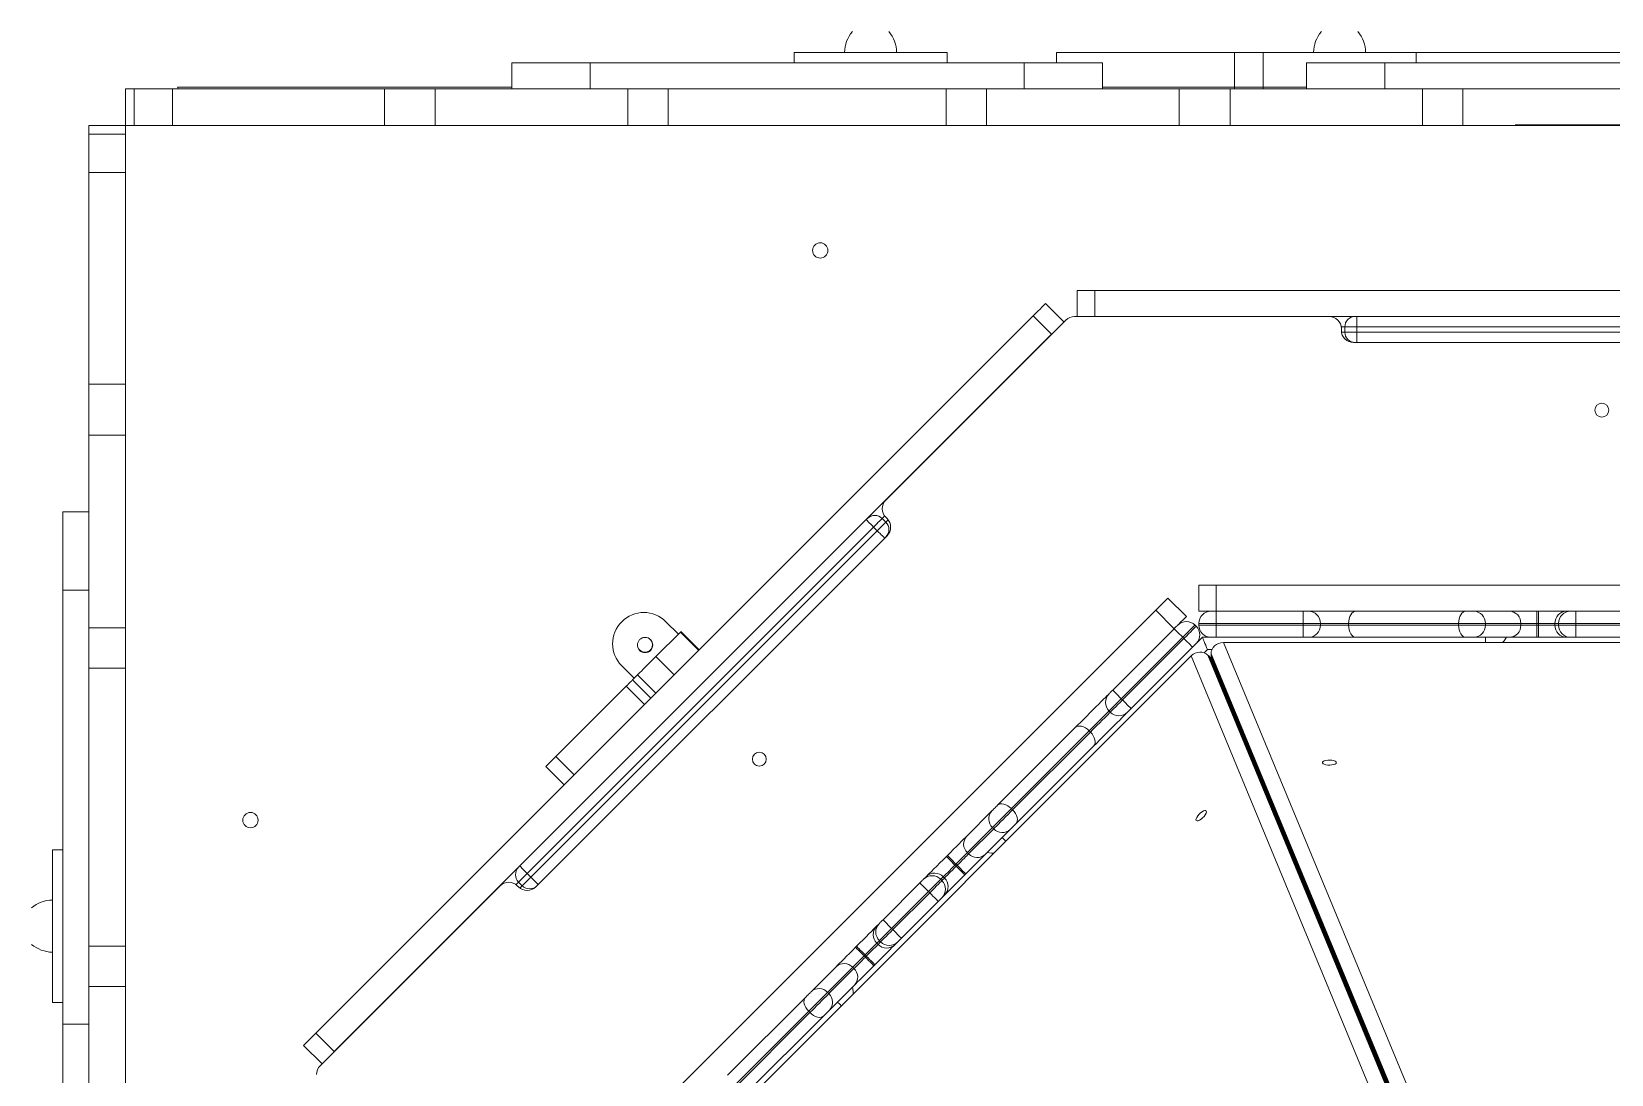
# Model space of a CAD drawing. Header units: millimetres. Extents: x -5427 to 5041, y -4732 to 3732.
# Drawn here: x -1292 to -382, y 1485 to 2086 of the extents above; entities that cross this region are included whole.
import ezdxf

# ---------------------------------------------------------------- set-up
doc = ezdxf.new("R2010")
doc.units = ezdxf.units.MM
doc.layers.add('DIKOM_ОБЪЕКТ', color=7, linetype='Continuous')

msp = doc.modelspace()

# ---------------------------------------------------------------- linework, layer by layer
at = {"layer": 'DIKOM_ОБЪЕКТ', "color": 7, "linetype": 'Continuous', "lineweight": 15}
for p, q in [((-852.76, 2073.634), (-852.76, 2067.634)), ((-852.76, 2073.634), (-764.76, 2073.634)), ((-764.76, 2067.634), (-764.76, 2073.634)), ((-701.806, 2073.634), (-701.806, 2067.634)), ((-701.806, 2073.634), (-599.339, 2073.634)), ((-599.339, 2073.634), (-582.76, 2073.634)), ((-599.339, 2073.634), (-599.339, 2052.734)), ((-582.76, 2073.634), (-582.76, 2052.734)), ((-582.76, 2073.634), (-494.759, 2073.634)), ((-494.759, 2073.634), (-312.76, 2073.634)), ((-494.759, 2067.634), (-494.759, 2073.634)), ((-1015.26, 2067.634), (-1015.26, 2052.734)), ((-1015.26, 2067.634), (-970.259, 2067.634)), ((-970.259, 2067.634), (-720.259, 2067.634)), ((-970.259, 2067.634), (-970.259, 2052.734)), ((-720.259, 2067.634), (-675.259, 2067.634)), ((-720.259, 2067.634), (-720.259, 2052.734)), ((-675.259, 2052.734), (-675.259, 2067.634)), ((-557.76, 2067.634), (-557.76, 2052.734)), ((-557.76, 2067.634), (-512.759, 2067.634)), ((-512.759, 2067.634), (-262.759, 2067.634)), ((-512.759, 2067.634), (-512.759, 2052.734)), ((-1237.759, 2052.634), (-1237.759, 2031.634)), ((-1237.759, 2052.634), (-1232.759, 2052.634)), ((-1232.759, 2052.634), (-1232.759, 2031.634)), ((-1232.759, 2052.634), (-1210.612, 2052.634)), ((-1210.612, 2052.634), (-1210.612, 2031.634)), ((-1210.612, 2052.634), (-1088.677, 2052.634)), ((-1207.629, 2053.634), (-1207.632, 2053.634)), ((-1202.76, 2052.734), (-1202.76, 2052.634)), ((-1202.76, 2052.734), (-1195.524, 2052.734)), ((-1195.524, 2052.734), (-1195.524, 2052.634)), ((-1195.524, 2052.734), (-1103.344, 2052.734)), ((-1103.344, 2052.734), (-1103.344, 2052.634)), ((-1103.344, 2052.734), (-1044.675, 2052.734)), ((-1088.677, 2052.634), (-1088.677, 2031.634)), ((-1088.677, 2052.634), (-1059.342, 2052.634)), ((-1059.342, 2052.634), (-1059.342, 2031.634)), ((-1059.342, 2052.634), (-948.551, 2052.634)), ((-1044.675, 2052.734), (-1044.675, 2052.634)), ((-1044.675, 2052.734), (-952.495, 2052.734)), ((-952.495, 2052.734), (-952.495, 2052.634)), ((-952.495, 2052.734), (-945.259, 2052.734)), ((-948.551, 2052.634), (-948.551, 2031.634)), ((-948.551, 2052.634), (-925.259, 2052.634)), ((-945.259, 2052.734), (-945.259, 2052.634)), ((-925.259, 2052.634), (-925.259, 2031.634)), ((-925.259, 2052.634), (-765.259, 2052.634)), ((-765.259, 2052.634), (-765.259, 2031.634)), ((-765.259, 2052.634), (-741.968, 2052.634)), ((-745.259, 2052.734), (-745.259, 2052.634)), ((-745.259, 2052.734), (-738.024, 2052.734)), ((-741.968, 2052.634), (-741.968, 2031.634)), ((-741.968, 2052.634), (-631.177, 2052.634)), ((-738.024, 2052.734), (-738.024, 2052.634)), ((-738.024, 2052.734), (-645.844, 2052.734)), ((-645.844, 2052.734), (-645.844, 2052.634)), ((-645.844, 2052.734), (-587.175, 2052.734)), ((-631.177, 2052.634), (-631.177, 2031.634)), ((-631.177, 2052.634), (-601.842, 2052.634)), ((-601.842, 2052.634), (-601.842, 2031.634)), ((-601.842, 2052.634), (-491.051, 2052.634)), ((-587.175, 2052.734), (-587.175, 2052.634)), ((-587.175, 2052.734), (-494.995, 2052.734)), ((-494.995, 2052.734), (-494.995, 2052.634)), ((-494.995, 2052.734), (-487.759, 2052.734)), ((-491.051, 2052.634), (-491.051, 2031.634)), ((-491.051, 2052.634), (-467.759, 2052.634)), ((-487.759, 2052.734), (-487.759, 2052.634)), ((-467.759, 2052.634), (-467.759, 2031.634)), ((-467.759, 2052.634), (-307.759, 2052.634)), ((-1237.759, 2031.634), (-1258.759, 2031.634)), ((-1258.759, 2031.634), (-1258.759, 2026.634)), ((-1237.759, 2031.634), (-1237.759, 2026.634)), ((-1232.759, 2031.634), (-1237.759, 2031.634)), ((-1232.759, 2031.634), (-1210.612, 2031.634)), ((-1210.612, 2031.634), (-1088.677, 2031.634)), ((-1088.677, 2031.634), (-1059.342, 2031.634)), ((-1059.342, 2031.634), (-948.551, 2031.634)), ((-948.551, 2031.634), (-925.259, 2031.634)), ((-925.259, 2031.634), (-765.259, 2031.634)), ((-765.259, 2031.634), (-741.968, 2031.634)), ((-741.968, 2031.634), (-631.177, 2031.634)), ((-631.177, 2031.634), (-601.842, 2031.634)), ((-601.842, 2031.634), (-491.051, 2031.634)), ((-491.051, 2031.634), (-467.759, 2031.634)), ((-467.759, 2031.634), (-437.759, 2031.634)), ((-337.764, 2031.859), (-437.764, 2031.859)), ((-337.759, 2031.634), (-437.759, 2031.634)), ((-1258.759, 2026.634), (-1237.759, 2026.634)), ((-1258.759, 2004.486), (-1258.759, 2026.634)), ((-1237.759, 2004.486), (-1237.759, 2026.634)), ((-1258.759, 2004.486), (-1237.759, 2004.486)), ((-1258.759, 1882.551), (-1258.759, 2004.486)), ((-1237.759, 1882.551), (-1237.759, 2004.486)), ((-1258.86, 1996.634), (-1258.759, 1996.634)), ((-1258.86, 1989.398), (-1258.86, 1996.634)), ((-1258.86, 1989.398), (-1258.759, 1989.398)), ((-1258.86, 1897.218), (-1258.86, 1989.398)), ((-708.079, 1929.046), (-697.472, 1918.439)), ((-689.759, 1921.634), (-689.759, 1936.634)), ((-689.759, 1936.634), (-679.759, 1936.634)), ((-679.759, 1936.634), (-679.759, 1921.634)), ((-95.759, 1936.634), (-679.759, 1936.634)), ((-715.15, 1921.974), (-1128.1, 1509.024)), ((-696.328, 1919.584), (-800.003, 1815.909)), ((-704.543, 1911.368), (-715.15, 1921.974)), ((-544.759, 1921.634), (-691.378, 1921.634)), ((-95.759, 1921.634), (-679.759, 1921.634)), ((-542.759, 1921.342), (-542.759, 1921.634)), ((-528.759, 1915.634), (-528.759, 1921.634)), ((-704.543, 1911.368), (-1117.494, 1498.418)), ((-535.759, 1915.634), (-537.831, 1915.634)), ((-537.759, 1914.634), (-537.759, 1913.634)), ((-537.688, 1912.634), (-535.759, 1912.634)), ((-528.759, 1915.634), (-535.759, 1915.634)), ((-535.759, 1912.634), (-535.759, 1915.634)), ((-535.759, 1912.634), (-528.759, 1912.634)), ((-246.759, 1915.634), (-528.759, 1915.634)), ((-528.759, 1915.634), (-528.759, 1912.634)), ((-528.759, 1912.634), (-246.759, 1912.634)), ((-528.759, 1906.634), (-528.759, 1912.634)), ((-530.759, 1906.634), (-244.759, 1906.634)), ((-1258.86, 1897.218), (-1258.759, 1897.218)), ((-1258.86, 1838.55), (-1258.86, 1897.218)), ((-1258.759, 1882.551), (-1237.759, 1882.551)), ((-1258.759, 1853.217), (-1258.759, 1882.551)), ((-1237.759, 1853.217), (-1237.759, 1882.551)), ((-1258.759, 1853.217), (-1237.759, 1853.217)), ((-1258.759, 1742.426), (-1258.759, 1853.217)), ((-1237.759, 1742.426), (-1237.759, 1853.217)), ((-1258.86, 1838.55), (-1258.759, 1838.55)), ((-1258.86, 1746.37), (-1258.86, 1838.55)), ((-1258.859, 1809.134), (-1273.759, 1809.134)), ((-1273.759, 1764.134), (-1273.759, 1809.134)), ((-802.124, 1805.302), (-800.003, 1803.18)), ((-799.296, 1805.302), (-800.003, 1806.009)), ((-807.074, 1800.352), (-1006.478, 1600.948)), ((-1004.357, 1598.827), (-804.952, 1798.231)), ((-1001.528, 1593.17), (-799.296, 1795.402)), ((-804.952, 1798.231), (-807.074, 1800.352)), ((-619.759, 1751.903), (-619.759, 1766.903)), ((-619.759, 1766.903), (-609.759, 1766.903)), ((-609.759, 1766.903), (-609.759, 1751.903)), ((-165.759, 1766.903), (-609.759, 1766.903)), ((-1273.759, 1514.134), (-1273.759, 1764.134)), ((-1273.759, 1764.134), (-1258.859, 1764.134)), ((-637.558, 1759.53), (-626.952, 1748.924)), ((-1258.86, 1746.37), (-1258.759, 1746.37)), ((-1258.86, 1739.134), (-1258.86, 1746.37)), ((-644.63, 1752.459), (-958.585, 1438.504)), ((-634.023, 1741.853), (-644.63, 1752.459)), ((-612.759, 1751.903), (-619.759, 1751.903)), ((-612.759, 1751.903), (-609.759, 1751.903)), ((-609.759, 1744.903), (-609.759, 1751.903)), ((-609.759, 1751.903), (-559.759, 1751.903)), ((-559.759, 1744.903), (-559.759, 1751.903)), ((-559.759, 1751.903), (-556.759, 1751.903)), ((-556.759, 1751.903), (-529.323, 1751.903)), ((-529.323, 1751.903), (-465.975, 1751.903)), ((-465.975, 1751.903), (-461.345, 1751.903)), ((-461.345, 1751.903), (-440.946, 1751.903)), ((-440.946, 1751.903), (-425.148, 1751.903)), ((-425.148, 1744.903), (-425.148, 1751.903)), ((-425.148, 1751.903), (-424.356, 1751.903)), ((-424.356, 1744.903), (-424.356, 1751.903)), ((-424.356, 1751.903), (-408.085, 1751.903)), ((-408.085, 1751.903), (-405.759, 1751.903)), ((-405.759, 1751.903), (-402.759, 1751.903)), ((-402.759, 1744.903), (-402.759, 1751.903)), ((-402.759, 1751.903), (-372.759, 1751.903)), ((-1258.86, 1739.134), (-1258.759, 1739.134)), ((-1258.759, 1742.426), (-1237.759, 1742.426)), ((-1258.759, 1719.134), (-1258.759, 1742.426)), ((-1237.759, 1719.134), (-1237.759, 1742.426)), ((-932.377, 1725.82), (-918.272, 1739.924)), ((-919.433, 1738.763), (-926.575, 1745.905)), ((-918.272, 1739.924), (-907.736, 1729.389)), ((-907.483, 1729.642), (-918.019, 1740.177)), ((-669.378, 1706.497), (-634.023, 1741.853)), ((-622.002, 1743.974), (-621.295, 1743.267)), ((-609.759, 1744.903), (-619.759, 1744.903)), ((-619.759, 1743.903), (-619.759, 1744.903)), ((-619.759, 1743.903), (-609.759, 1743.903)), ((-615.064, 1737.113), (-614.46, 1737.113)), ((-615.064, 1737.113), (-615.064, 1736.903)), ((-559.759, 1744.903), (-609.759, 1744.903)), ((-609.759, 1744.903), (-609.759, 1743.903)), ((-609.759, 1736.903), (-609.759, 1743.903)), ((-609.759, 1743.903), (-559.759, 1743.903)), ((-549.759, 1744.903), (-559.759, 1744.903)), ((-559.759, 1743.903), (-559.759, 1744.903)), ((-559.759, 1736.903), (-559.759, 1743.903)), ((-559.759, 1743.903), (-549.759, 1743.903)), ((-549.759, 1744.903), (-549.759, 1743.903)), ((-533.62, 1744.903), (-549.759, 1744.903)), ((-549.759, 1743.903), (-533.62, 1743.903)), ((-470.272, 1744.903), (-533.62, 1744.903)), ((-533.62, 1744.903), (-533.62, 1743.903)), ((-533.62, 1743.903), (-470.272, 1743.903)), ((-454.84, 1744.903), (-470.272, 1744.903)), ((-470.272, 1743.903), (-470.272, 1744.903)), ((-470.272, 1743.903), (-454.84, 1743.903)), ((-454.84, 1744.903), (-454.84, 1743.903)), ((-434.441, 1744.903), (-454.84, 1744.903)), ((-454.84, 1743.903), (-434.441, 1743.903)), ((-434.441, 1743.903), (-434.441, 1744.903)), ((-425.148, 1744.903), (-434.441, 1744.903)), ((-434.441, 1743.903), (-425.148, 1743.903)), ((-425.148, 1744.903), (-425.148, 1743.903)), ((-424.356, 1744.903), (-425.148, 1744.903)), ((-425.148, 1736.903), (-425.148, 1743.903)), ((-425.148, 1743.903), (-424.356, 1743.903)), ((-414.785, 1744.903), (-424.356, 1744.903)), ((-424.356, 1743.903), (-424.356, 1744.903)), ((-424.356, 1736.903), (-424.356, 1743.903)), ((-424.356, 1743.903), (-414.785, 1743.903)), ((-414.785, 1744.903), (-414.785, 1743.903)), ((-412.759, 1744.903), (-414.785, 1744.903)), ((-414.785, 1743.903), (-412.759, 1743.903)), ((-402.759, 1744.903), (-412.759, 1744.903)), ((-412.759, 1743.903), (-412.759, 1744.903)), ((-412.759, 1743.903), (-402.759, 1743.903)), ((-372.759, 1744.903), (-402.759, 1744.903)), ((-402.759, 1744.903), (-402.759, 1743.903)), ((-402.759, 1736.903), (-402.759, 1743.903)), ((-402.759, 1743.903), (-372.759, 1743.903)), ((-629.073, 1736.903), (-664.429, 1701.547)), ((-663.721, 1700.841), (-628.366, 1736.196)), ((-623.416, 1731.246), (-658.772, 1695.891)), ((-628.366, 1736.196), (-629.073, 1736.903)), ((-621.295, 1733.367), (-617.759, 1736.903)), ((-617.759, 1736.903), (-612.759, 1736.903)), ((-614.86, 1729.903), (-616.738, 1728.025)), ((-612.204, 1729.903), (-614.86, 1729.903)), ((-609.759, 1736.903), (-612.759, 1736.903)), ((-559.759, 1736.903), (-609.759, 1736.903)), ((-169.837, 1733.897), (-605.682, 1733.897)), ((-605.682, 1733.897), (-395.739, 1227.697)), ((-556.759, 1736.903), (-559.759, 1736.903)), ((-529.323, 1736.903), (-556.759, 1736.903)), ((-465.975, 1736.903), (-529.323, 1736.903)), ((-461.345, 1736.903), (-465.975, 1736.903)), ((-440.946, 1736.903), (-461.345, 1736.903)), ((-454.759, 1733.897), (-454.759, 1736.903)), ((-425.148, 1736.903), (-440.946, 1736.903)), ((-424.356, 1736.903), (-425.148, 1736.903)), ((-408.085, 1736.903), (-424.356, 1736.903)), ((-405.759, 1736.903), (-408.085, 1736.903)), ((-402.759, 1736.903), (-405.759, 1736.903)), ((-372.759, 1736.903), (-402.759, 1736.903)), ((-1258.759, 1719.134), (-1237.759, 1719.134)), ((-1258.759, 1559.134), (-1258.759, 1719.134)), ((-1237.759, 1559.134), (-1237.759, 1719.134)), ((-944.889, 1713.308), (-952.031, 1720.449)), ((-932.377, 1725.82), (-921.841, 1715.284)), ((-624.174, 1726.238), (-932.363, 1418.049)), ((-409.641, 1207.649), (-624.174, 1726.238)), ((-614.552, 1726.624), (-613.892, 1725.964)), ((-614.552, 1726.624), (-401.95, 1212.704)), ((-401.756, 1213.17), (-613.892, 1725.964)), ((-612.759, 1727.367), (-612.759, 1726.434)), ((-400.629, 1215.891), (-612.759, 1727.367)), ((-612.759, 1726.434), (-400.823, 1215.424)), ((-401.506, 1213.775), (-612.572, 1723.984)), ((-612.292, 1724.099), (-401.073, 1214.821)), ((-942.904, 1715.293), (-945.807, 1712.389)), ((-945.807, 1712.389), (-935.271, 1701.853)), ((-942.904, 1715.293), (-932.368, 1704.757)), ((-949.498, 1708.698), (-989.945, 1668.251)), ((-949.498, 1708.698), (-938.962, 1698.162)), ((-664.429, 1701.547), (-663.721, 1700.841)), ((-670.792, 1693.769), (-671.5, 1694.476)), ((-735.694, 1640.181), (-690.9, 1684.975)), ((-682.912, 1683.064), (-727.706, 1638.271)), ((-682.205, 1682.357), (-682.912, 1683.064)), ((-726.999, 1637.564), (-682.205, 1682.357)), ((-680.294, 1674.369), (-725.088, 1629.575)), ((-989.945, 1668.251), (-979.409, 1657.715)), ((-995.684, 1662.512), (-985.148, 1651.976)), ((-583.908, 1654.694), (-583.57, 1654.847)), ((-727.706, 1638.271), (-726.999, 1637.564)), ((-753.392, 1622.484), (-738.968, 1636.908)), ((-738.618, 1627.358), (-753.042, 1612.934)), ((-752.335, 1612.227), (-737.911, 1626.651)), ((-728.361, 1626.301), (-742.785, 1611.877)), ((-737.911, 1626.651), (-738.618, 1627.358)), ((-1273.759, 1614.634), (-1279.759, 1614.634)), ((-1279.759, 1526.634), (-1279.759, 1614.634)), ((-765.123, 1610.753), (-764.563, 1611.313)), ((-753.042, 1612.934), (-752.335, 1612.227)), ((-1006.478, 1600.948), (-1004.357, 1598.827)), ((-759.613, 1606.363), (-760.173, 1605.803)), ((-760.173, 1605.803), (-759.466, 1605.096)), ((-758.906, 1605.656), (-759.613, 1606.363)), ((-759.466, 1605.096), (-758.906, 1605.656)), ((-753.956, 1600.706), (-754.516, 1600.146)), ((-1022.034, 1593.877), (-1125.709, 1490.202)), ((-1012.135, 1593.877), (-1011.428, 1593.17)), ((-1009.306, 1593.877), (-1011.428, 1595.999)), ((-801.607, 1574.269), (-780.394, 1595.482)), ((-778.273, 1597.603), (-776.628, 1599.247)), ((-766.941, 1599.035), (-768.373, 1597.603)), ((-768.373, 1597.603), (-767.666, 1596.896)), ((-767.666, 1596.896), (-766.234, 1598.328)), ((-766.234, 1598.328), (-766.941, 1599.035)), ((-775.444, 1590.532), (-796.658, 1569.319)), ((-795.95, 1568.611), (-774.737, 1589.825)), ((-769.787, 1584.875), (-791.001, 1563.662)), ((-774.737, 1589.825), (-775.444, 1590.532)), ((-766.022, 1588.64), (-767.666, 1586.996)), ((-805.373, 1570.503), (-803.729, 1572.147)), ((-796.658, 1569.319), (-795.95, 1568.611)), ((-1258.759, 1559.134), (-1237.759, 1559.134)), ((-1258.759, 1535.842), (-1258.759, 1559.134)), ((-1237.759, 1535.842), (-1237.759, 1559.134)), ((-817.439, 1558.437), (-816.878, 1558.997)), ((-803.729, 1562.248), (-805.161, 1560.816)), ((-805.161, 1560.816), (-804.454, 1560.108)), ((-804.454, 1560.108), (-803.021, 1561.54)), ((-803.021, 1561.54), (-803.729, 1562.248)), ((-793.122, 1561.54), (-794.766, 1559.896)), ((-843.033, 1532.842), (-828.609, 1547.266)), ((-819.06, 1546.916), (-833.484, 1532.492)), ((-832.777, 1531.785), (-818.353, 1546.209)), ((-818.353, 1546.209), (-819.06, 1546.916)), ((-811.929, 1554.047), (-812.489, 1553.487)), ((-812.489, 1553.487), (-811.782, 1552.78)), ((-811.222, 1553.34), (-811.929, 1554.047)), ((-811.782, 1552.78), (-811.222, 1553.34)), ((-806.272, 1548.391), (-806.832, 1547.83)), ((-1258.86, 1531.898), (-1258.86, 1539.134)), ((-1258.86, 1539.134), (-1258.759, 1539.134)), ((-1258.86, 1531.898), (-1258.759, 1531.898)), ((-1258.86, 1439.718), (-1258.86, 1531.898)), ((-1258.759, 1535.842), (-1237.759, 1535.842)), ((-1258.759, 1425.051), (-1258.759, 1535.842)), ((-1237.759, 1425.051), (-1237.759, 1535.842)), ((-891.101, 1484.775), (-846.307, 1529.568)), ((-833.484, 1532.492), (-832.777, 1531.785)), ((-818.003, 1536.66), (-832.427, 1522.236)), ((-1279.759, 1526.634), (-1273.759, 1526.634)), ((-844.396, 1521.58), (-889.19, 1476.786)), ((-888.483, 1476.079), (-843.689, 1520.873)), ((-835.7, 1518.962), (-880.494, 1474.168)), ((-843.689, 1520.873), (-844.396, 1521.58)), ((-1273.759, 1469.134), (-1273.759, 1514.134)), ((-1273.759, 1514.134), (-1258.859, 1514.134)), ((-1124.565, 1491.347), (-1135.171, 1501.953)), ((-1128.1, 1509.024), (-1117.494, 1498.418))]:
    msp.add_line(p, q, dxfattribs=at)
at = {"layer": 'DIKOM_ОБЪЕКТ', "color": 7, "linetype": 'Continuous', "lineweight": 15, "flags": 128}
for points in [[(-715.15, 1921.974), (-713.77, 1923.354), (-712.444, 1924.681), (-711.221, 1925.903), (-710.15, 1926.975), (-709.271, 1927.854), (-708.617, 1928.508), (-708.215, 1928.91), (-708.079, 1929.046)], [(-801.211, 1814.288), (-801.335, 1814.413), (-801.417, 1814.494)], [(-807.074, 1800.352), (-807.902, 1801.18), (-808.697, 1801.976), (-809.431, 1802.709), (-810.074, 1803.352), (-810.601, 1803.88), (-810.993, 1804.272), (-811.235, 1804.513), (-811.316, 1804.595)], [(-802.124, 1805.302), (-802.219, 1805.207), (-802.501, 1804.925), (-802.958, 1804.468), (-803.574, 1803.852), (-804.324, 1803.102), (-805.18, 1802.246), (-806.108, 1801.318), (-807.074, 1800.352)], [(-804.952, 1798.231), (-803.987, 1799.197), (-803.058, 1800.125), (-802.203, 1800.981), (-801.452, 1801.731), (-800.837, 1802.347), (-800.38, 1802.804), (-800.098, 1803.086), (-800.003, 1803.18)], [(-800.659, 1806.767), (-800.674, 1806.752), (-801.29, 1806.136), (-801.747, 1805.679), (-802.029, 1805.397), (-802.124, 1805.302)], [(-800.003, 1803.18), (-799.908, 1803.276), (-799.626, 1803.558), (-799.169, 1804.015), (-798.639, 1804.544)], [(-800.71, 1793.989), (-800.791, 1794.07), (-801.033, 1794.311), (-801.425, 1794.703), (-801.952, 1795.231), (-802.595, 1795.874), (-803.329, 1796.607), (-804.125, 1797.403), (-804.952, 1798.231)], [(-644.63, 1752.459), (-643.25, 1753.839), (-641.924, 1755.165), (-640.701, 1756.388), (-639.63, 1757.459), (-638.75, 1758.339), (-638.097, 1758.992), (-637.694, 1759.394), (-637.558, 1759.53)], [(-626.952, 1748.924), (-627.088, 1748.788), (-627.49, 1748.386), (-628.144, 1747.732), (-629.023, 1746.853), (-630.094, 1745.781), (-631.317, 1744.559), (-631.902, 1743.974)], [(-533.62, 1744.903), (-533.538, 1746.269), (-533.293, 1747.582), (-532.896, 1748.792), (-532.361, 1749.853), (-531.71, 1750.723), (-530.967, 1751.37), (-530.161, 1751.768), (-529.323, 1751.903)], [(-470.272, 1744.903), (-470.19, 1746.269), (-469.945, 1747.582), (-469.548, 1748.792), (-469.013, 1749.853), (-468.362, 1750.723), (-467.619, 1751.37), (-466.813, 1751.768), (-465.975, 1751.903)], [(-918.272, 1739.924), (-918.036, 1740.16), (-918.019, 1740.177)], [(-634.023, 1741.853), (-633.609, 1742.266), (-633.211, 1742.665), (-632.844, 1743.031), (-632.523, 1743.353), (-632.259, 1743.616), (-632.063, 1743.812), (-631.942, 1743.933), (-631.902, 1743.974)], [(-629.073, 1736.903), (-630.039, 1737.869), (-630.967, 1738.797), (-631.823, 1739.653), (-632.573, 1740.403), (-633.189, 1741.019), (-633.646, 1741.476), (-633.928, 1741.758), (-634.023, 1741.853)], [(-622.002, 1743.974), (-622.138, 1743.838), (-622.54, 1743.436), (-623.194, 1742.782), (-624.073, 1741.903), (-625.145, 1740.832), (-626.367, 1739.609), (-627.694, 1738.282), (-629.073, 1736.903)], [(-628.366, 1736.196), (-626.987, 1737.575), (-625.66, 1738.902), (-624.438, 1740.125), (-623.366, 1741.196), (-622.487, 1742.075), (-621.833, 1742.729), (-621.431, 1743.131), (-621.295, 1743.267)], [(-529.323, 1736.903), (-530.161, 1737.037), (-530.967, 1737.436), (-531.71, 1738.083), (-532.361, 1738.953), (-532.896, 1740.014), (-533.293, 1741.224), (-533.538, 1742.537), (-533.62, 1743.903)], [(-465.975, 1736.903), (-466.813, 1737.037), (-467.619, 1737.436), (-468.362, 1738.083), (-469.013, 1738.953), (-469.548, 1740.014), (-469.945, 1741.224), (-470.19, 1742.537), (-470.272, 1743.903)], [(-623.416, 1731.246), (-623.511, 1731.341), (-623.793, 1731.623), (-624.251, 1732.08), (-624.866, 1732.696), (-625.616, 1733.446), (-626.472, 1734.302), (-627.4, 1735.23), (-628.366, 1736.196)], [(-621.295, 1733.367), (-621.336, 1733.327), (-621.457, 1733.206), (-621.652, 1733.01), (-621.916, 1732.746), (-622.238, 1732.425), (-622.605, 1732.058), (-623.002, 1731.66), (-623.416, 1731.246)], [(-614.86, 1729.903), (-615.363, 1731.118), (-615.852, 1732.297), (-616.31, 1733.403), (-616.724, 1734.402), (-617.081, 1735.265), (-617.371, 1735.965), (-617.585, 1736.481), (-617.715, 1736.797), (-617.759, 1736.903)], [(-442.635, 1736.903), (-444.035, 1734.904), (-444.967, 1733.897)], [(-942.904, 1715.293), (-942.722, 1715.474), (-942.281, 1715.915), (-941.602, 1716.594), (-940.722, 1717.475), (-939.683, 1718.514), (-938.539, 1719.658), (-937.347, 1720.849), (-936.169, 1722.028), (-935.063, 1723.133), (-934.086, 1724.11), (-933.288, 1724.909), (-932.708, 1725.488), (-932.377, 1725.82)], [(-949.498, 1708.698), (-948.774, 1709.423), (-948.088, 1710.109), (-947.462, 1710.734), (-946.915, 1711.281), (-946.465, 1711.732), (-946.123, 1712.073), (-945.902, 1712.294), (-945.807, 1712.389)], [(-690.9, 1684.975), (-689.412, 1686.463), (-687.794, 1688.082), (-686.081, 1689.794), (-684.312, 1691.564), (-682.525, 1693.351), (-680.76, 1695.115), (-679.056, 1696.82), (-677.451, 1698.425), (-675.98, 1699.896), (-674.675, 1701.2), (-673.566, 1702.309), (-672.677, 1703.198), (-672.028, 1703.848), (-671.632, 1704.243), (-671.5, 1704.376)], [(-671.5, 1704.376), (-671.459, 1704.417), (-671.338, 1704.538), (-671.142, 1704.734), (-670.878, 1704.997), (-670.557, 1705.319), (-670.19, 1705.685), (-669.792, 1706.084), (-669.378, 1706.497)], [(-664.429, 1701.547), (-665.808, 1700.168), (-667.135, 1698.842), (-668.357, 1697.619), (-669.429, 1696.548), (-670.308, 1695.668), (-670.961, 1695.015), (-671.364, 1694.612), (-671.5, 1694.476)], [(-670.792, 1693.769), (-670.657, 1693.905), (-670.254, 1694.308), (-669.601, 1694.961), (-668.721, 1695.841), (-667.65, 1696.912), (-666.427, 1698.135), (-665.101, 1699.461), (-663.721, 1700.841)], [(-664.429, 1701.547), (-665.394, 1702.513), (-666.323, 1703.442), (-667.178, 1704.297), (-667.929, 1705.047), (-668.544, 1705.663), (-669.001, 1706.121), (-669.283, 1706.402), (-669.378, 1706.497)], [(-658.772, 1695.891), (-658.867, 1695.986), (-659.148, 1696.267), (-659.606, 1696.725), (-660.221, 1697.341), (-660.971, 1698.091), (-661.827, 1698.946), (-662.756, 1699.875), (-663.721, 1700.841)], [(-671.5, 1694.476), (-671.645, 1694.331), (-672.074, 1693.902), (-672.77, 1693.207), (-673.703, 1692.273), (-674.837, 1691.139), (-676.123, 1689.853), (-677.51, 1688.466), (-678.941, 1687.035), (-680.356, 1685.62), (-681.698, 1684.278), (-682.912, 1683.064)], [(-682.205, 1682.357), (-680.991, 1683.571), (-679.649, 1684.913), (-678.234, 1686.328), (-676.803, 1687.759), (-675.416, 1689.146), (-674.13, 1690.432), (-672.996, 1691.566), (-672.062, 1692.499), (-671.367, 1693.195), (-670.938, 1693.624), (-670.792, 1693.769)], [(-660.893, 1693.769), (-661.026, 1693.637), (-661.421, 1693.241), (-662.071, 1692.591), (-662.96, 1691.703), (-664.069, 1690.594), (-665.373, 1689.289), (-666.844, 1687.818), (-668.45, 1686.213), (-670.153, 1684.509), (-671.918, 1682.744), (-673.705, 1680.957), (-675.475, 1679.188), (-677.187, 1677.475), (-678.806, 1675.857), (-680.294, 1674.369)], [(-658.772, 1695.891), (-659.186, 1695.477), (-659.583, 1695.079), (-659.95, 1694.712), (-660.272, 1694.391), (-660.535, 1694.127), (-660.731, 1693.931), (-660.852, 1693.81), (-660.893, 1693.769)], [(-682.912, 1683.064), (-683.936, 1683.972), (-685.037, 1684.727), (-686.174, 1685.302), (-687.302, 1685.674), (-688.378, 1685.829), (-689.361, 1685.761), (-690.212, 1685.473), (-690.9, 1684.975)], [(-680.294, 1674.369), (-679.796, 1675.057), (-679.508, 1675.908), (-679.44, 1676.891), (-679.595, 1677.967), (-679.967, 1679.095), (-680.542, 1680.232), (-681.297, 1681.333), (-682.205, 1682.357)], [(-995.684, 1662.512), (-995.68, 1662.516), (-995.506, 1662.69), (-995.076, 1663.12), (-994.407, 1663.789), (-993.524, 1664.673), (-992.458, 1665.738), (-991.251, 1666.946), (-989.945, 1668.251)], [(-540.653, 1664.76), (-540.831, 1665.185), (-541.348, 1665.571), (-542.159, 1665.886), (-543.192, 1666.101), (-544.354, 1666.197), (-545.543, 1666.164), (-546.653, 1666.008), (-547.585, 1665.74), (-548.257, 1665.386), (-548.609, 1664.975), (-548.609, 1664.546), (-548.257, 1664.136), (-547.585, 1663.781), (-546.653, 1663.513), (-545.543, 1663.357), (-544.354, 1663.325), (-543.192, 1663.42), (-542.159, 1663.635), (-541.348, 1663.949), (-540.831, 1664.336), (-540.653, 1664.76)], [(-738.968, 1636.908), (-738.735, 1637.141), (-738.41, 1637.466), (-738.009, 1637.867), (-737.554, 1638.322), (-737.069, 1638.807), (-736.58, 1639.296), (-736.114, 1639.762), (-735.694, 1640.181)], [(-727.706, 1638.271), (-728.939, 1637.038), (-730.303, 1635.673), (-731.741, 1634.235), (-733.192, 1632.784), (-734.595, 1631.381), (-735.89, 1630.086), (-737.023, 1628.954), (-737.945, 1628.032), (-738.618, 1627.358)], [(-737.911, 1626.651), (-737.238, 1627.324), (-736.315, 1628.247), (-735.183, 1629.379), (-733.888, 1630.674), (-732.485, 1632.077), (-731.034, 1633.528), (-729.596, 1634.966), (-728.232, 1636.33), (-726.999, 1637.564)], [(-727.706, 1638.271), (-728.73, 1639.178), (-729.831, 1639.933), (-730.968, 1640.508), (-732.096, 1640.88), (-733.172, 1641.035), (-734.155, 1640.968), (-735.006, 1640.679), (-735.694, 1640.181)], [(-725.088, 1629.575), (-724.59, 1630.263), (-724.302, 1631.114), (-724.234, 1632.098), (-724.389, 1633.173), (-724.761, 1634.301), (-725.336, 1635.438), (-726.091, 1636.539), (-726.999, 1637.564)], [(-621.269, 1631.368), (-620.844, 1631.194), (-620.204, 1631.286), (-619.408, 1631.637), (-618.526, 1632.215), (-617.637, 1632.97), (-616.819, 1633.833), (-616.145, 1634.729), (-615.675, 1635.577), (-615.451, 1636.303), (-615.492, 1636.842), (-615.796, 1637.145), (-616.334, 1637.187), (-617.06, 1636.963), (-617.909, 1636.493), (-618.804, 1635.819), (-619.668, 1635.001), (-620.422, 1634.111), (-621, 1633.229), (-621.351, 1632.433), (-621.444, 1631.794), (-621.269, 1631.368)], [(-578.201, 1641.9), (-578.365, 1641.841), (-578.559, 1641.763)], [(-577.138, 1639.339), (-577.385, 1639.257), (-577.502, 1639.21)], [(-725.088, 1629.575), (-725.507, 1629.155), (-725.973, 1628.689), (-726.462, 1628.2), (-726.947, 1627.715), (-727.402, 1627.26), (-727.803, 1626.859), (-728.129, 1626.534), (-728.361, 1626.301)], [(-764.563, 1611.313), (-762.778, 1613.098), (-761.032, 1614.844), (-759.365, 1616.511), (-757.813, 1618.063), (-756.41, 1619.465), (-755.189, 1620.687), (-754.175, 1621.701), (-753.392, 1622.484)], [(-730.893, 1619.519), (-731.568, 1620.195), (-732.184, 1620.81), (-732.641, 1621.268), (-732.923, 1621.549), (-733.018, 1621.645)], [(-776.628, 1599.247), (-775.929, 1599.947), (-774.954, 1600.921), (-773.73, 1602.145), (-772.287, 1603.589), (-770.662, 1605.214), (-768.895, 1606.98), (-767.033, 1608.842), (-765.123, 1610.753)], [(-760.173, 1605.803), (-761.139, 1606.769), (-762.067, 1607.697), (-762.923, 1608.553), (-763.673, 1609.303), (-764.289, 1609.919), (-764.746, 1610.376), (-765.028, 1610.658), (-765.123, 1610.753)], [(-759.613, 1606.363), (-760.579, 1607.329), (-761.507, 1608.258), (-762.363, 1609.113), (-763.113, 1609.863), (-763.728, 1610.479), (-764.186, 1610.936), (-764.468, 1611.218), (-764.563, 1611.313)], [(-753.042, 1612.934), (-753.503, 1612.473), (-754.099, 1611.877), (-754.817, 1611.159), (-755.642, 1610.334), (-756.555, 1609.421), (-757.536, 1608.44), (-758.563, 1607.414), (-759.613, 1606.363)], [(-758.906, 1605.656), (-757.856, 1606.706), (-756.829, 1607.733), (-755.848, 1608.714), (-754.935, 1609.627), (-754.11, 1610.451), (-753.392, 1611.17), (-752.796, 1611.766), (-752.335, 1612.227)], [(-742.785, 1611.877), (-743.569, 1611.094), (-744.582, 1610.08), (-745.804, 1608.859), (-747.206, 1607.456), (-748.758, 1605.904), (-750.425, 1604.237), (-752.171, 1602.492), (-753.956, 1600.706)], [(-737.817, 1612.595), (-739.188, 1612.648), (-741.591, 1613.071)], [(-1006.478, 1600.948), (-1007.444, 1599.983), (-1008.372, 1599.054), (-1009.228, 1598.198), (-1009.978, 1597.448), (-1010.593, 1596.833), (-1011.051, 1596.375), (-1011.333, 1596.093), (-1011.428, 1595.999)], [(-1006.478, 1600.948), (-1007.306, 1601.776), (-1008.101, 1602.572), (-1008.835, 1603.305), (-1009.478, 1603.948), (-1010.005, 1604.476), (-1010.398, 1604.868), (-1010.639, 1605.109), (-1010.72, 1605.191)], [(-760.173, 1605.803), (-761.297, 1604.679), (-762.392, 1603.584), (-763.431, 1602.545), (-764.387, 1601.589), (-765.236, 1600.74), (-765.956, 1600.02), (-766.529, 1599.447), (-766.941, 1599.035)], [(-766.234, 1598.328), (-765.822, 1598.739), (-765.249, 1599.313), (-764.529, 1600.033), (-763.68, 1600.882), (-762.724, 1601.838), (-761.685, 1602.877), (-760.59, 1603.972), (-759.466, 1605.096)], [(-754.516, 1600.146), (-754.611, 1600.241), (-754.893, 1600.523), (-755.35, 1600.981), (-755.966, 1601.596), (-756.716, 1602.346), (-757.572, 1603.202), (-758.5, 1604.131), (-759.466, 1605.096)], [(-753.956, 1600.706), (-754.051, 1600.802), (-754.333, 1601.083), (-754.79, 1601.54), (-755.406, 1602.156), (-756.156, 1602.906), (-757.012, 1603.762), (-757.94, 1604.69), (-758.906, 1605.656)], [(-1020.414, 1595.085), (-1020.539, 1595.21), (-1020.62, 1595.291)], [(-1011.428, 1595.999), (-1011.523, 1595.903), (-1011.804, 1595.622), (-1012.262, 1595.164), (-1012.877, 1594.549), (-1012.893, 1594.533)], [(-1010.67, 1592.514), (-1010.141, 1593.043), (-1009.683, 1593.5), (-1009.401, 1593.782), (-1009.306, 1593.877)], [(-1009.306, 1593.877), (-1009.211, 1593.972), (-1008.93, 1594.254), (-1008.472, 1594.711), (-1007.857, 1595.327), (-1007.107, 1596.077), (-1006.251, 1596.933), (-1005.322, 1597.861), (-1004.357, 1598.827)], [(-1000.114, 1594.584), (-1000.196, 1594.666), (-1000.437, 1594.907), (-1000.829, 1595.299), (-1001.357, 1595.827), (-1001.999, 1596.47), (-1002.733, 1597.203), (-1003.529, 1597.999), (-1004.357, 1598.827)], [(-780.394, 1595.482), (-779.98, 1595.896), (-779.582, 1596.293), (-779.216, 1596.66), (-778.894, 1596.982), (-778.63, 1597.245), (-778.434, 1597.441), (-778.313, 1597.562), (-778.273, 1597.603)], [(-775.444, 1590.532), (-776.41, 1591.498), (-777.338, 1592.426), (-778.194, 1593.282), (-778.944, 1594.032), (-779.56, 1594.647), (-780.017, 1595.105), (-780.299, 1595.386), (-780.394, 1595.482)], [(-768.373, 1597.603), (-768.509, 1597.467), (-768.911, 1597.065), (-769.565, 1596.411), (-770.444, 1595.532), (-771.516, 1594.46), (-772.738, 1593.238), (-774.065, 1591.912), (-775.444, 1590.532)], [(-774.737, 1589.825), (-773.358, 1591.204), (-772.031, 1592.531), (-770.809, 1593.753), (-769.737, 1594.825), (-768.858, 1595.704), (-768.204, 1596.358), (-767.802, 1596.76), (-767.666, 1596.896)], [(-754.516, 1600.146), (-756.427, 1598.235), (-758.289, 1596.374), (-760.055, 1594.608), (-761.68, 1592.982), (-763.123, 1591.539), (-764.348, 1590.315), (-765.322, 1589.34), (-766.022, 1588.64)], [(-769.787, 1584.875), (-769.883, 1584.97), (-770.164, 1585.252), (-770.622, 1585.709), (-771.237, 1586.325), (-771.987, 1587.075), (-772.843, 1587.93), (-773.772, 1588.859), (-774.737, 1589.825)], [(-767.666, 1586.996), (-767.707, 1586.955), (-767.828, 1586.835), (-768.024, 1586.639), (-768.287, 1586.375), (-768.609, 1586.054), (-768.976, 1585.687), (-769.374, 1585.289), (-769.787, 1584.875)], [(-803.729, 1572.147), (-803.688, 1572.188), (-803.567, 1572.308), (-803.371, 1572.505), (-803.107, 1572.768), (-802.786, 1573.09), (-802.419, 1573.457), (-802.021, 1573.855), (-801.607, 1574.269)], [(-796.658, 1569.319), (-797.623, 1570.284), (-798.552, 1571.213), (-799.407, 1572.068), (-800.157, 1572.819), (-800.773, 1573.434), (-801.23, 1573.891), (-801.512, 1574.173), (-801.607, 1574.269)], [(-816.878, 1558.997), (-814.968, 1560.908), (-813.106, 1562.77), (-811.34, 1564.536), (-809.714, 1566.161), (-808.271, 1567.604), (-807.047, 1568.829), (-806.073, 1569.803), (-805.373, 1570.503)], [(-796.658, 1569.319), (-798.037, 1567.939), (-799.363, 1566.613), (-800.586, 1565.39), (-801.657, 1564.318), (-802.537, 1563.439), (-803.19, 1562.786), (-803.593, 1562.383), (-803.729, 1562.248)], [(-803.021, 1561.54), (-802.886, 1561.676), (-802.483, 1562.079), (-801.83, 1562.732), (-800.95, 1563.612), (-799.879, 1564.683), (-798.656, 1565.905), (-797.33, 1567.232), (-795.95, 1568.611)], [(-791.001, 1563.662), (-791.096, 1563.757), (-791.377, 1564.039), (-791.835, 1564.496), (-792.45, 1565.111), (-793.2, 1565.862), (-794.056, 1566.717), (-794.985, 1567.646), (-795.95, 1568.611)], [(-828.609, 1547.266), (-827.826, 1548.05), (-826.812, 1549.063), (-825.591, 1550.285), (-824.189, 1551.687), (-822.637, 1553.239), (-820.969, 1554.906), (-819.224, 1556.652), (-817.439, 1558.437)], [(-812.489, 1553.487), (-813.455, 1554.453), (-814.383, 1555.382), (-815.239, 1556.237), (-815.989, 1556.987), (-816.604, 1557.603), (-817.062, 1558.06), (-817.344, 1558.342), (-817.439, 1558.437)], [(-811.929, 1554.047), (-812.894, 1555.013), (-813.823, 1555.942), (-814.679, 1556.797), (-815.429, 1557.547), (-816.044, 1558.163), (-816.502, 1558.62), (-816.783, 1558.902), (-816.878, 1558.997)], [(-805.161, 1560.816), (-805.572, 1560.404), (-806.145, 1559.831), (-806.866, 1559.11), (-807.715, 1558.262), (-808.671, 1557.306), (-809.709, 1556.267), (-810.805, 1555.171), (-811.929, 1554.047)], [(-811.222, 1553.34), (-810.098, 1554.464), (-809.002, 1555.559), (-807.963, 1556.598), (-807.007, 1557.555), (-806.159, 1558.403), (-805.438, 1559.124), (-804.865, 1559.697), (-804.454, 1560.108)], [(-794.766, 1559.896), (-795.466, 1559.196), (-796.44, 1558.222), (-797.665, 1556.998), (-799.108, 1555.555), (-800.733, 1553.929), (-802.499, 1552.163), (-804.361, 1550.301), (-806.272, 1548.391)], [(-791.001, 1563.662), (-791.414, 1563.248), (-791.812, 1562.85), (-792.179, 1562.483), (-792.501, 1562.162), (-792.764, 1561.898), (-792.96, 1561.702), (-793.081, 1561.581), (-793.122, 1561.54)], [(-812.489, 1553.487), (-813.539, 1552.437), (-814.566, 1551.41), (-815.547, 1550.43), (-816.459, 1549.517), (-817.284, 1548.692), (-818.003, 1547.973), (-818.599, 1547.377), (-819.06, 1546.916)], [(-818.353, 1546.209), (-817.892, 1546.67), (-817.296, 1547.266), (-816.577, 1547.985), (-815.752, 1548.81), (-814.839, 1549.722), (-813.859, 1550.703), (-812.832, 1551.73), (-811.782, 1552.78)], [(-806.832, 1547.83), (-808.617, 1546.045), (-810.363, 1544.3), (-812.03, 1542.632), (-813.582, 1541.08), (-814.984, 1539.678), (-816.206, 1538.457), (-817.219, 1537.443), (-818.003, 1536.66)], [(-806.832, 1547.83), (-806.927, 1547.926), (-807.209, 1548.207), (-807.666, 1548.665), (-808.282, 1549.28), (-809.032, 1550.03), (-809.888, 1550.886), (-810.816, 1551.814), (-811.782, 1552.78)], [(-806.272, 1548.391), (-806.367, 1548.486), (-806.649, 1548.767), (-807.106, 1549.225), (-807.722, 1549.84), (-808.472, 1550.59), (-809.327, 1551.446), (-810.256, 1552.375), (-811.222, 1553.34)], [(-844.396, 1521.58), (-845.303, 1522.604), (-846.059, 1523.706), (-846.634, 1524.842), (-847.006, 1525.97), (-847.161, 1527.046), (-847.093, 1528.029), (-846.805, 1528.881), (-846.307, 1529.568)], [(-846.307, 1529.568), (-845.888, 1529.988), (-845.421, 1530.454), (-844.932, 1530.943), (-844.448, 1531.428), (-843.993, 1531.883), (-843.592, 1532.284), (-843.266, 1532.61), (-843.033, 1532.842)], [(-833.484, 1532.492), (-834.157, 1531.819), (-835.079, 1530.897), (-836.212, 1529.764), (-837.507, 1528.469), (-838.909, 1527.067), (-840.36, 1525.616), (-841.799, 1524.178), (-843.163, 1522.813), (-844.396, 1521.58)], [(-843.689, 1520.873), (-842.456, 1522.106), (-841.091, 1523.471), (-839.653, 1524.909), (-838.202, 1526.36), (-836.8, 1527.762), (-835.505, 1529.057), (-834.372, 1530.19), (-833.45, 1531.112), (-832.777, 1531.785)], [(-819.197, 1535.466), (-818.773, 1533.062), (-818.721, 1531.691)], [(-835.7, 1518.962), (-836.388, 1518.464), (-837.24, 1518.176), (-838.223, 1518.108), (-839.299, 1518.263), (-840.427, 1518.635), (-841.564, 1519.21), (-842.665, 1519.965), (-843.689, 1520.873)], [(-832.427, 1522.236), (-832.659, 1522.003), (-832.985, 1521.678), (-833.386, 1521.277), (-833.841, 1520.821), (-834.326, 1520.336), (-834.815, 1519.848), (-835.281, 1519.381), (-835.7, 1518.962)], [(-825.645, 1524.767), (-826.32, 1525.442), (-826.936, 1526.058), (-827.393, 1526.515), (-827.675, 1526.797), (-827.77, 1526.892)], [(-1135.171, 1501.953), (-1135.036, 1502.089), (-1134.633, 1502.491), (-1133.98, 1503.145), (-1133.1, 1504.024), (-1132.029, 1505.096), (-1130.806, 1506.318), (-1129.48, 1507.645), (-1128.1, 1509.024)]]:
    msp.add_lwpolyline(points, dxfattribs=at)
at = {"layer": 'DIKOM_ОБЪЕКТ', "color": 7, "linetype": 'Continuous', "lineweight": 15}
for centre, radius in [((-837.759, 1959.634), 4.4), ((-387.759, 1867.634), 4), ((-938.596, 1732.47), 4.4), ((-872.835, 1666.709), 4), ((-1165.759, 1631.634), 4.4)]:
    msp.add_circle(centre, radius, dxfattribs=at)
for centre, radius, start, end in [((-805.083, 2073.474), 18.677, 139.378843, 179.509067), ((-812.436, 2073.474), 18.677, 0.490933, 40.621157), ((-535.083, 2073.474), 18.677, 139.378843, 179.509067), ((-542.436, 2073.474), 18.677, 0.490933, 40.621157), ((-1206.76, 2053.634), 1, 180.896064, 267.619289), ((-691.378, 1914.634), 7, 90, 135), ((-544.759, 1914.634), 7, 0, 90), ((-529.759, 1915.634), 6, 90, 180), ((-530.759, 1913.634), 7, 180, 270), ((-529.759, 1912.634), 6, 180, 270), ((-795.053, 1810.959), 7, 135, 225), ((-806.367, 1801.059), 6, 45, 135), ((-804.245, 1798.938), 6, 315, 45), ((-804.245, 1800.352), 7, 315, 45), ((-939.303, 1733.177), 18, 45, 135), ((-612.759, 1744.903), 7, 90, 180), ((-556.759, 1744.903), 7, 0, 90), ((-461.601, 1745.142), 6.766, 357.974229, 87.827351), ((-441.203, 1745.142), 6.766, 357.974129, 87.827189), ((-407.932, 1745.05), 6.854, 91.27842, 181.230665), ((-405.759, 1744.903), 7, 90, 180), ((-939.303, 1733.177), 18, 135, 225), ((-626.952, 1739.024), 7, 45, 135), ((-626.245, 1738.317), 7, 315, 45), ((-612.759, 1743.903), 7, 180, 270), ((-615.062, 1731.099), 6.014, 90.020045, 105.178915), ((-556.759, 1743.903), 7, 270, 0), ((-461.602, 1743.664), 6.766, 272.174917, 2.023503), ((-441.203, 1743.664), 6.766, 272.17508, 2.023602), ((-407.932, 1743.756), 6.855, 178.771585, 268.71933), ((-405.759, 1743.903), 7, 180, 270), ((-938.671, 1732.621), 4.316, 177.701008, 270), ((-938.671, 1732.621), 4.316, 270, 55.242041), ((-666.55, 1699.426), 7, 135, 225), ((-665.843, 1698.719), 7, 225, 315), ((-734.005, 1632.309), 6.766, 137.178437, 227.020239), ((-748.43, 1617.884), 6.766, 137.173097, 227.025788), ((-732.961, 1631.264), 6.766, 222.981532, 312.820402), ((-747.385, 1616.839), 6.766, 222.974648, 312.827312), ((-1007.185, 1600.241), 6, 135, 225), ((-771.891, 1594.293), 6.855, 43.773245, 133.717137), ((-1017.085, 1588.927), 7, 45, 135), ((-1006.478, 1598.12), 7, 225, 315), ((-1005.064, 1598.12), 6, 225, 315), ((-773.323, 1592.653), 7, 45, 135), ((-772.616, 1591.946), 7, 315, 45), ((-770.976, 1593.378), 6.855, 316.281848, 46.22705), ((-1279.599, 1566.957), 18.677, 90.490933, 130.621157), ((-800.419, 1565.765), 6.854, 136.279687, 226.229335), ((-798.779, 1567.197), 7, 135, 225), ((-1279.599, 1574.31), 18.677, 229.378843, 269.509067), ((-799.504, 1564.851), 6.855, 223.772881, 313.717485), ((-798.072, 1566.49), 7, 225, 315), ((-824.01, 1542.304), 6.766, 42.974427, 132.827533), ((-822.965, 1541.259), 6.766, 317.175949, 47.02365), ((-838.434, 1527.879), 6.767, 42.981911, 132.820049), ((-837.39, 1526.835), 6.766, 317.177529, 47.021147), ((-1120.759, 1485.252), 7, 135, 180)]:
    msp.add_arc(centre, radius, start, end, dxfattribs=at)
for centre, major_axis, start_param, end_param in [((-619.556, 1721.62), (5.005, 5.005), 0, 1.5707963), ((-605.682, 1727.367), (-7.078, 0), 4.712389, 6.2831853), ((-618.897, 1720.96), (5.005, 5.005), 5.9176877, 6.2831853), ((-605.682, 1726.434), (-7.078, 0), 0, 0.3654976)]:
    msp.add_ellipse(centre, major_axis=major_axis, ratio=0.9227255, start_param=start_param, end_param=end_param, dxfattribs=at)
for points, knots in [([(-1207.632, 2053.634), (-1207.669, 2053.634), (-1207.849, 2053.634), (-1206.826, 2053.634), (-1204.5, 2053.634), (-1200.753, 2053.634), (-1195.763, 2053.634), (-1189.565, 2053.635), (-1182.066, 2053.634), (-1173.235, 2053.634), (-1163.07, 2053.634), (-1151.795, 2053.634), (-1139.476, 2053.634), (-1126.199, 2053.634), (-1111.746, 2053.634), (-1096.12, 2053.634), (-1079.343, 2053.634), (-1061.797, 2053.634), (-1043.514, 2053.634), (-1028.047, 2053.634), (-1018.372, 2053.634), (-1015.26, 2053.634)], [0, 0, 0, 0, 0.014912, 0.0720512, 0.1292369, 0.186376, 0.2419023, 0.2974715, 0.3529977, 0.4101368, 0.4673228, 0.5244617, 0.5799882, 0.6355571, 0.6910836, 0.7482228, 0.8054083, 0.8625475, 0.9180738, 0.9736427, 1, 1, 1, 1]), ([(-675.259, 2053.635), (-669.307, 2053.635), (-655.674, 2053.635), (-635.056, 2053.635), (-613.389, 2053.635), (-592.5, 2053.635), (-573.878, 2053.634), (-562.569, 2053.634), (-557.759, 2053.634)], [0, 0, 0, 0, 0.1432458, 0.3280816, 0.5077001, 0.6874574, 0.8670759, 1, 1, 1, 1])]:
    msp.add_open_spline(points, degree=3, knots=knots, dxfattribs=at)

doc.saveas('drawing.dxf')
